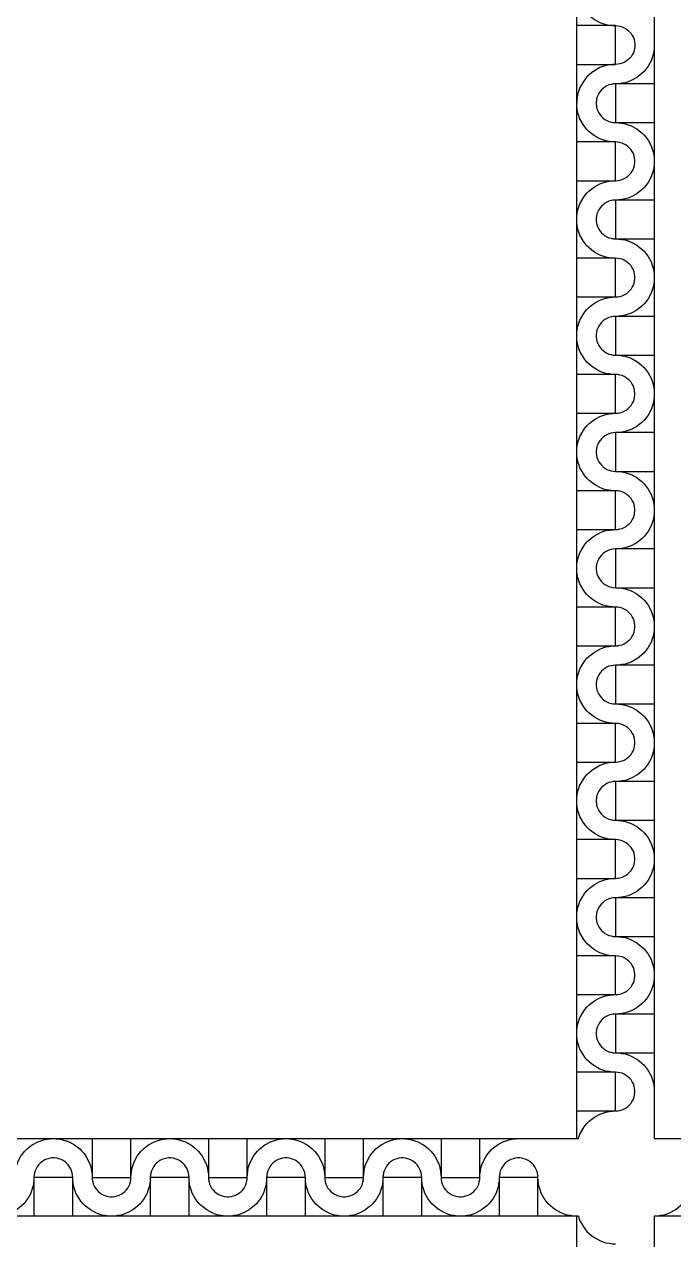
# Model space of a CAD drawing. Extents: x 190.8 to 267.1, y 124 to 174.8.
# Drawn here: x 227.887 to 229.06, y 141.568 to 143.763 of the extents above; entities that cross this region are included whole.
import ezdxf

# ---------------------------------------------------------------- set-up
doc = ezdxf.new("R2010")
doc.units = 0
doc.header["$MEASUREMENT"] = 0

msp = doc.modelspace()

# ---------------------------------------------------------------- linework, layer by layer
for p, q in [((226.7846, 141.7506), (228.8875, 141.7506)), ((229.0246, 141.7506), (231.1275, 141.7506))]:
    msp.add_line(p, q)
for points in [[(228.8846, 141.7506), (228.8846, 143.8106)], [(228.8875, 143.8106), (228.8884, 143.8078), (228.8904, 143.8023), (228.8959, 143.7923), (228.8994, 143.7876), (228.9031, 143.7831), (228.9071, 143.7791), (228.9116, 143.7753), (228.9164, 143.7718), (228.9264, 143.7663), (228.9319, 143.7643), (228.9374, 143.7626), (228.9431, 143.7616), (228.9489, 143.7608), (228.9546, 143.7606)], [(231.1275, 143.8106), (229.0246, 143.8106), (229.0246, 141.7506)], [(228.8846, 143.6906), (228.9546, 143.6906), (228.9546, 143.7606), (228.8846, 143.7606)], [(228.9546, 143.7606), (228.9586, 143.7603), (228.9626, 143.7596), (228.9666, 143.7586), (228.9704, 143.7568), (228.9739, 143.7548), (228.9771, 143.7523), (228.9801, 143.7496), (228.9826, 143.7466), (228.9849, 143.7431), (228.9869, 143.7393), (228.9881, 143.7356), (228.9891, 143.7316), (228.9896, 143.7276), (228.9896, 143.7236), (228.9891, 143.7196), (228.9881, 143.7156), (228.9869, 143.7116), (228.9849, 143.7081), (228.9826, 143.7046), (228.9801, 143.7016), (228.9771, 143.6988), (228.9739, 143.6963), (228.9704, 143.6943), (228.9666, 143.6926), (228.9626, 143.6916), (228.9586, 143.6908), (228.9546, 143.6906)], [(229.0246, 143.7256), (229.0244, 143.7198), (229.0236, 143.7141), (229.0226, 143.7083), (229.0209, 143.7028), (229.0189, 143.6973), (229.0134, 143.6873), (229.0099, 143.6826), (229.0061, 143.6781), (229.0021, 143.6741), (228.9976, 143.6703), (228.9929, 143.6668), (228.9829, 143.6613), (228.9774, 143.6593), (228.9719, 143.6576), (228.9661, 143.6566), (228.9604, 143.6558), (228.9546, 143.6556)], [(228.9546, 143.6906), (228.9489, 143.6903), (228.9431, 143.6896), (228.9374, 143.6886), (228.9319, 143.6868), (228.9264, 143.6848), (228.9164, 143.6793), (228.9116, 143.6758), (228.9071, 143.6721), (228.9031, 143.6681), (228.8994, 143.6636), (228.8959, 143.6588), (228.8904, 143.6488), (228.8884, 143.6433), (228.8866, 143.6378), (228.8856, 143.6321), (228.8849, 143.6263), (228.8846, 143.6206)], [(228.9546, 143.6556), (228.9506, 143.6553), (228.9466, 143.6546), (228.9426, 143.6536), (228.9389, 143.6518), (228.9354, 143.6498), (228.9321, 143.6473), (228.9291, 143.6446), (228.9266, 143.6416), (228.9244, 143.6381), (228.9224, 143.6343), (228.9211, 143.6306), (228.9201, 143.6266), (228.9196, 143.6226), (228.9196, 143.6186), (228.9201, 143.6146), (228.9211, 143.6106), (228.9224, 143.6066), (228.9244, 143.6031), (228.9266, 143.5996), (228.9291, 143.5966), (228.9321, 143.5938), (228.9354, 143.5913), (228.9389, 143.5893), (228.9426, 143.5876), (228.9466, 143.5866), (228.9506, 143.5858), (228.9546, 143.5856)], [(229.0246, 143.6556), (228.9546, 143.6556), (228.9546, 143.5856), (229.0246, 143.5856)], [(228.9546, 143.5506), (228.9489, 143.5508), (228.9431, 143.5516), (228.9374, 143.5526), (228.9319, 143.5543), (228.9264, 143.5563), (228.9164, 143.5618), (228.9116, 143.5653), (228.9071, 143.5691), (228.9031, 143.5731), (228.8994, 143.5776), (228.8959, 143.5823), (228.8904, 143.5923), (228.8884, 143.5978), (228.8866, 143.6033), (228.8856, 143.6091), (228.8849, 143.6148), (228.8846, 143.6206)], [(228.9546, 143.5856), (228.9604, 143.5853), (228.9661, 143.5846), (228.9719, 143.5836), (228.9774, 143.5818), (228.9829, 143.5798), (228.9929, 143.5743), (228.9976, 143.5708), (229.0021, 143.5671), (229.0061, 143.5631), (229.0099, 143.5586), (229.0134, 143.5538), (229.0189, 143.5438), (229.0209, 143.5383), (229.0226, 143.5328), (229.0236, 143.5271), (229.0244, 143.5213), (229.0246, 143.5156)], [(228.8846, 143.4806), (228.9546, 143.4806), (228.9546, 143.5506), (228.8846, 143.5506)], [(228.9546, 143.4806), (228.9586, 143.4808), (228.9626, 143.4816), (228.9666, 143.4826), (228.9704, 143.4843), (228.9739, 143.4863), (228.9771, 143.4888), (228.9801, 143.4916), (228.9826, 143.4946), (228.9849, 143.4981), (228.9869, 143.5018), (228.9881, 143.5056), (228.9891, 143.5096), (228.9896, 143.5136), (228.9896, 143.5176), (228.9891, 143.5216), (228.9881, 143.5256), (228.9869, 143.5296), (228.9849, 143.5331), (228.9826, 143.5366), (228.9801, 143.5396), (228.9771, 143.5423), (228.9739, 143.5448), (228.9704, 143.5468), (228.9666, 143.5486), (228.9626, 143.5496), (228.9586, 143.5503), (228.9546, 143.5506)], [(229.0246, 143.5156), (229.0244, 143.5098), (229.0236, 143.5041), (229.0226, 143.4983), (229.0209, 143.4928), (229.0189, 143.4873), (229.0134, 143.4773), (229.0099, 143.4726), (229.0061, 143.4681), (229.0021, 143.4641), (228.9976, 143.4603), (228.9929, 143.4568), (228.9829, 143.4513), (228.9774, 143.4493), (228.9719, 143.4476), (228.9661, 143.4466), (228.9604, 143.4458), (228.9546, 143.4456)], [(228.8846, 143.4106), (228.8849, 143.4163), (228.8856, 143.4221), (228.8866, 143.4278), (228.8884, 143.4333), (228.8904, 143.4388), (228.8959, 143.4488), (228.8994, 143.4536), (228.9031, 143.4581), (228.9071, 143.4621), (228.9116, 143.4658), (228.9164, 143.4693), (228.9264, 143.4748), (228.9319, 143.4768), (228.9374, 143.4786), (228.9431, 143.4796), (228.9489, 143.4803), (228.9546, 143.4806)], [(228.9546, 143.4456), (228.9506, 143.4453), (228.9466, 143.4446), (228.9426, 143.4436), (228.9389, 143.4418), (228.9354, 143.4398), (228.9321, 143.4373), (228.9291, 143.4346), (228.9266, 143.4316), (228.9244, 143.4281), (228.9224, 143.4243), (228.9211, 143.4206), (228.9201, 143.4166), (228.9196, 143.4126), (228.9196, 143.4086), (228.9201, 143.4046), (228.9211, 143.4006), (228.9224, 143.3966), (228.9244, 143.3931), (228.9266, 143.3896), (228.9291, 143.3866), (228.9321, 143.3838), (228.9354, 143.3813), (228.9389, 143.3793), (228.9426, 143.3776), (228.9466, 143.3766), (228.9506, 143.3758), (228.9546, 143.3756)], [(229.0246, 143.4456), (228.9546, 143.4456), (228.9546, 143.3756), (229.0246, 143.3756)], [(228.9546, 143.3406), (228.9489, 143.3408), (228.9431, 143.3416), (228.9374, 143.3426), (228.9319, 143.3443), (228.9264, 143.3463), (228.9164, 143.3518), (228.9116, 143.3553), (228.9071, 143.3591), (228.9031, 143.3631), (228.8994, 143.3676), (228.8959, 143.3723), (228.8904, 143.3823), (228.8884, 143.3878), (228.8866, 143.3933), (228.8856, 143.3991), (228.8849, 143.4048), (228.8846, 143.4106)], [(228.9546, 143.3756), (228.9604, 143.3753), (228.9661, 143.3746), (228.9719, 143.3736), (228.9774, 143.3718), (228.9829, 143.3698), (228.9929, 143.3643), (228.9976, 143.3608), (229.0021, 143.3571), (229.0061, 143.3531), (229.0099, 143.3486), (229.0134, 143.3438), (229.0189, 143.3338), (229.0209, 143.3283), (229.0226, 143.3228), (229.0236, 143.3171), (229.0244, 143.3113), (229.0246, 143.3056)], [(228.8846, 143.2706), (228.9546, 143.2706), (228.9546, 143.3406), (228.8846, 143.3406)], [(228.9546, 143.2706), (228.9586, 143.2708), (228.9626, 143.2716), (228.9666, 143.2726), (228.9704, 143.2743), (228.9739, 143.2763), (228.9771, 143.2788), (228.9801, 143.2816), (228.9826, 143.2846), (228.9849, 143.2881), (228.9869, 143.2918), (228.9881, 143.2956), (228.9891, 143.2996), (228.9896, 143.3036), (228.9896, 143.3076), (228.9891, 143.3116), (228.9881, 143.3156), (228.9869, 143.3196), (228.9849, 143.3231), (228.9826, 143.3266), (228.9801, 143.3296), (228.9771, 143.3323), (228.9739, 143.3348), (228.9704, 143.3368), (228.9666, 143.3386), (228.9626, 143.3396), (228.9586, 143.3403), (228.9546, 143.3406)], [(229.0246, 143.3056), (229.0244, 143.2998), (229.0236, 143.2941), (229.0226, 143.2883), (229.0209, 143.2828), (229.0189, 143.2773), (229.0134, 143.2673), (229.0099, 143.2626), (229.0061, 143.2581), (229.0021, 143.2541), (228.9976, 143.2503), (228.9929, 143.2468), (228.9829, 143.2413), (228.9774, 143.2393), (228.9719, 143.2376), (228.9661, 143.2366), (228.9604, 143.2358), (228.9546, 143.2356)], [(228.8846, 143.2006), (228.8849, 143.2063), (228.8856, 143.2121), (228.8866, 143.2178), (228.8884, 143.2233), (228.8904, 143.2288), (228.8959, 143.2388), (228.8994, 143.2436), (228.9031, 143.2481), (228.9071, 143.2521), (228.9116, 143.2558), (228.9164, 143.2593), (228.9264, 143.2648), (228.9319, 143.2668), (228.9374, 143.2686), (228.9431, 143.2696), (228.9489, 143.2703), (228.9546, 143.2706)], [(228.9546, 143.2356), (228.9506, 143.2353), (228.9466, 143.2346), (228.9426, 143.2336), (228.9389, 143.2318), (228.9354, 143.2298), (228.9321, 143.2273), (228.9291, 143.2246), (228.9266, 143.2216), (228.9244, 143.2181), (228.9224, 143.2143), (228.9211, 143.2106), (228.9201, 143.2066), (228.9196, 143.2026), (228.9196, 143.1986), (228.9201, 143.1946), (228.9211, 143.1906), (228.9224, 143.1866), (228.9244, 143.1831), (228.9266, 143.1796), (228.9291, 143.1766), (228.9321, 143.1738), (228.9354, 143.1713), (228.9389, 143.1693), (228.9426, 143.1676), (228.9466, 143.1666), (228.9506, 143.1658), (228.9546, 143.1656)], [(229.0246, 143.2356), (228.9546, 143.2356), (228.9546, 143.1656), (229.0246, 143.1656)], [(228.9546, 143.1306), (228.9489, 143.1308), (228.9431, 143.1316), (228.9374, 143.1326), (228.9319, 143.1343), (228.9264, 143.1363), (228.9164, 143.1418), (228.9116, 143.1453), (228.9071, 143.1491), (228.9031, 143.1531), (228.8994, 143.1576), (228.8959, 143.1623), (228.8904, 143.1723), (228.8884, 143.1778), (228.8866, 143.1833), (228.8856, 143.1891), (228.8849, 143.1948), (228.8846, 143.2006)], [(228.9546, 143.1656), (228.9604, 143.1653), (228.9661, 143.1646), (228.9719, 143.1636), (228.9774, 143.1618), (228.9829, 143.1598), (228.9929, 143.1543), (228.9976, 143.1508), (229.0021, 143.1471), (229.0061, 143.1431), (229.0099, 143.1386), (229.0134, 143.1338), (229.0189, 143.1238), (229.0209, 143.1183), (229.0226, 143.1128), (229.0236, 143.1071), (229.0244, 143.1013), (229.0246, 143.0956)], [(228.8846, 143.0606), (228.9546, 143.0606), (228.9546, 143.1306), (228.8846, 143.1306)], [(228.9546, 143.0606), (228.9586, 143.0608), (228.9626, 143.0616), (228.9666, 143.0626), (228.9704, 143.0643), (228.9739, 143.0663), (228.9771, 143.0688), (228.9801, 143.0716), (228.9826, 143.0746), (228.9849, 143.0781), (228.9869, 143.0818), (228.9881, 143.0856), (228.9891, 143.0896), (228.9896, 143.0936), (228.9896, 143.0976), (228.9891, 143.1016), (228.9881, 143.1056), (228.9869, 143.1096), (228.9849, 143.1131), (228.9826, 143.1166), (228.9801, 143.1196), (228.9771, 143.1223), (228.9739, 143.1248), (228.9704, 143.1268), (228.9666, 143.1286), (228.9626, 143.1296), (228.9586, 143.1303), (228.9546, 143.1306)], [(229.0246, 143.0956), (229.0244, 143.0898), (229.0236, 143.0841), (229.0226, 143.0783), (229.0209, 143.0728), (229.0189, 143.0673), (229.0134, 143.0573), (229.0099, 143.0526), (229.0061, 143.0481), (229.0021, 143.0441), (228.9976, 143.0403), (228.9929, 143.0368), (228.9829, 143.0313), (228.9774, 143.0293), (228.9719, 143.0276), (228.9661, 143.0266), (228.9604, 143.0258), (228.9546, 143.0256)], [(228.8846, 142.9906), (228.8849, 142.9963), (228.8856, 143.0021), (228.8866, 143.0078), (228.8884, 143.0133), (228.8904, 143.0188), (228.8959, 143.0288), (228.8994, 143.0336), (228.9031, 143.0381), (228.9071, 143.0421), (228.9116, 143.0458), (228.9164, 143.0493), (228.9264, 143.0548), (228.9319, 143.0568), (228.9374, 143.0586), (228.9431, 143.0596), (228.9489, 143.0603), (228.9546, 143.0606)], [(228.9546, 143.0256), (228.9506, 143.0253), (228.9466, 143.0246), (228.9426, 143.0236), (228.9389, 143.0218), (228.9354, 143.0198), (228.9321, 143.0173), (228.9291, 143.0146), (228.9266, 143.0116), (228.9244, 143.0081), (228.9224, 143.0043), (228.9211, 143.0006), (228.9201, 142.9966), (228.9196, 142.9926), (228.9196, 142.9886), (228.9201, 142.9846), (228.9211, 142.9806), (228.9224, 142.9766), (228.9244, 142.9731), (228.9266, 142.9696), (228.9291, 142.9666), (228.9321, 142.9638), (228.9354, 142.9613), (228.9389, 142.9593), (228.9426, 142.9576), (228.9466, 142.9566), (228.9506, 142.9558), (228.9546, 142.9556)], [(229.0246, 143.0256), (228.9546, 143.0256), (228.9546, 142.9556), (229.0246, 142.9556)], [(228.9546, 142.9206), (228.9489, 142.9208), (228.9431, 142.9216), (228.9374, 142.9226), (228.9319, 142.9243), (228.9264, 142.9263), (228.9164, 142.9318), (228.9116, 142.9353), (228.9071, 142.9391), (228.9031, 142.9431), (228.8994, 142.9476), (228.8959, 142.9523), (228.8904, 142.9623), (228.8884, 142.9678), (228.8866, 142.9733), (228.8856, 142.9791), (228.8849, 142.9848), (228.8846, 142.9906)], [(228.9546, 142.9556), (228.9604, 142.9553), (228.9661, 142.9546), (228.9719, 142.9536), (228.9774, 142.9518), (228.9829, 142.9498), (228.9929, 142.9443), (228.9976, 142.9408), (229.0021, 142.9371), (229.0061, 142.9331), (229.0099, 142.9286), (229.0134, 142.9238), (229.0189, 142.9138), (229.0209, 142.9083), (229.0226, 142.9028), (229.0236, 142.8971), (229.0244, 142.8913), (229.0246, 142.8856)], [(228.8846, 142.8506), (228.9546, 142.8506), (228.9546, 142.9206), (228.8846, 142.9206)], [(228.9546, 142.8506), (228.9586, 142.8508), (228.9626, 142.8516), (228.9666, 142.8526), (228.9704, 142.8543), (228.9739, 142.8563), (228.9771, 142.8588), (228.9801, 142.8616), (228.9826, 142.8646), (228.9849, 142.8681), (228.9869, 142.8718), (228.9881, 142.8756), (228.9891, 142.8796), (228.9896, 142.8836), (228.9896, 142.8876), (228.9891, 142.8916), (228.9881, 142.8956), (228.9869, 142.8996), (228.9849, 142.9031), (228.9826, 142.9066), (228.9801, 142.9096), (228.9771, 142.9123), (228.9739, 142.9148), (228.9704, 142.9168), (228.9666, 142.9186), (228.9626, 142.9196), (228.9586, 142.9203), (228.9546, 142.9206)], [(229.0246, 142.8856), (229.0244, 142.8798), (229.0236, 142.8741), (229.0226, 142.8683), (229.0209, 142.8628), (229.0189, 142.8573), (229.0134, 142.8473), (229.0099, 142.8426), (229.0061, 142.8381), (229.0021, 142.8341), (228.9976, 142.8303), (228.9929, 142.8268), (228.9829, 142.8213), (228.9774, 142.8193), (228.9719, 142.8176), (228.9661, 142.8166), (228.9604, 142.8158), (228.9546, 142.8156)], [(228.8846, 142.7806), (228.8849, 142.7863), (228.8856, 142.7921), (228.8866, 142.7978), (228.8884, 142.8033), (228.8904, 142.8088), (228.8959, 142.8188), (228.8994, 142.8236), (228.9031, 142.8281), (228.9071, 142.8321), (228.9116, 142.8358), (228.9164, 142.8393), (228.9264, 142.8448), (228.9319, 142.8468), (228.9374, 142.8486), (228.9431, 142.8496), (228.9489, 142.8503), (228.9546, 142.8506)], [(228.9546, 142.8156), (228.9506, 142.8153), (228.9466, 142.8146), (228.9426, 142.8136), (228.9389, 142.8118), (228.9354, 142.8098), (228.9321, 142.8073), (228.9291, 142.8046), (228.9266, 142.8016), (228.9244, 142.7981), (228.9224, 142.7943), (228.9211, 142.7906), (228.9201, 142.7866), (228.9196, 142.7826), (228.9196, 142.7786), (228.9201, 142.7746), (228.9211, 142.7706), (228.9224, 142.7666), (228.9244, 142.7631), (228.9266, 142.7596), (228.9291, 142.7566), (228.9321, 142.7538), (228.9354, 142.7513), (228.9389, 142.7493), (228.9426, 142.7476), (228.9466, 142.7466), (228.9506, 142.7458), (228.9546, 142.7456)], [(229.0246, 142.8156), (228.9546, 142.8156), (228.9546, 142.7456), (229.0246, 142.7456)], [(228.9546, 142.7106), (228.9489, 142.7108), (228.9431, 142.7116), (228.9374, 142.7126), (228.9319, 142.7143), (228.9264, 142.7163), (228.9164, 142.7218), (228.9116, 142.7253), (228.9071, 142.7291), (228.9031, 142.7331), (228.8994, 142.7376), (228.8959, 142.7423), (228.8904, 142.7523), (228.8884, 142.7578), (228.8866, 142.7633), (228.8856, 142.7691), (228.8849, 142.7748), (228.8846, 142.7806)], [(228.9546, 142.7456), (228.9604, 142.7453), (228.9661, 142.7446), (228.9719, 142.7436), (228.9774, 142.7418), (228.9829, 142.7398), (228.9929, 142.7343), (228.9976, 142.7308), (229.0021, 142.7271), (229.0061, 142.7231), (229.0099, 142.7186), (229.0134, 142.7138), (229.0189, 142.7038), (229.0209, 142.6983), (229.0226, 142.6928), (229.0236, 142.6871), (229.0244, 142.6813), (229.0246, 142.6756)], [(228.8846, 142.6406), (228.9546, 142.6406), (228.9546, 142.7106), (228.8846, 142.7106)], [(228.9546, 142.6406), (228.9586, 142.6408), (228.9626, 142.6416), (228.9666, 142.6426), (228.9704, 142.6443), (228.9739, 142.6463), (228.9771, 142.6488), (228.9801, 142.6516), (228.9826, 142.6546), (228.9849, 142.6581), (228.9869, 142.6618), (228.9881, 142.6656), (228.9891, 142.6696), (228.9896, 142.6736), (228.9896, 142.6776), (228.9891, 142.6816), (228.9881, 142.6856), (228.9869, 142.6896), (228.9849, 142.6931), (228.9826, 142.6966), (228.9801, 142.6996), (228.9771, 142.7023), (228.9739, 142.7048), (228.9704, 142.7068), (228.9666, 142.7086), (228.9626, 142.7096), (228.9586, 142.7103), (228.9546, 142.7106)], [(229.0246, 142.6756), (229.0244, 142.6698), (229.0236, 142.6641), (229.0226, 142.6583), (229.0209, 142.6528), (229.0189, 142.6473), (229.0134, 142.6373), (229.0099, 142.6326), (229.0061, 142.6281), (229.0021, 142.6241), (228.9976, 142.6203), (228.9929, 142.6168), (228.9829, 142.6113), (228.9774, 142.6093), (228.9719, 142.6076), (228.9661, 142.6066), (228.9604, 142.6058), (228.9546, 142.6056)], [(228.8846, 142.5706), (228.8849, 142.5763), (228.8856, 142.5821), (228.8866, 142.5878), (228.8884, 142.5933), (228.8904, 142.5988), (228.8959, 142.6088), (228.8994, 142.6136), (228.9031, 142.6181), (228.9071, 142.6221), (228.9116, 142.6258), (228.9164, 142.6293), (228.9264, 142.6348), (228.9319, 142.6368), (228.9374, 142.6386), (228.9431, 142.6396), (228.9489, 142.6403), (228.9546, 142.6406)], [(228.9546, 142.6056), (228.9506, 142.6053), (228.9466, 142.6046), (228.9426, 142.6036), (228.9389, 142.6018), (228.9354, 142.5998), (228.9321, 142.5973), (228.9291, 142.5946), (228.9266, 142.5916), (228.9244, 142.5881), (228.9224, 142.5843), (228.9211, 142.5806), (228.9201, 142.5766), (228.9196, 142.5726), (228.9196, 142.5686), (228.9201, 142.5646), (228.9211, 142.5606), (228.9224, 142.5566), (228.9244, 142.5531), (228.9266, 142.5496), (228.9291, 142.5466), (228.9321, 142.5438), (228.9354, 142.5413), (228.9389, 142.5393), (228.9426, 142.5376), (228.9466, 142.5366), (228.9506, 142.5358), (228.9546, 142.5356)], [(229.0246, 142.6056), (228.9546, 142.6056), (228.9546, 142.5356), (229.0246, 142.5356)], [(228.9546, 142.5006), (228.9489, 142.5008), (228.9431, 142.5016), (228.9374, 142.5026), (228.9319, 142.5043), (228.9264, 142.5063), (228.9164, 142.5118), (228.9116, 142.5153), (228.9071, 142.5191), (228.9031, 142.5231), (228.8994, 142.5276), (228.8959, 142.5323), (228.8904, 142.5423), (228.8884, 142.5478), (228.8866, 142.5533), (228.8856, 142.5591), (228.8849, 142.5648), (228.8846, 142.5706)], [(228.9546, 142.5356), (228.9604, 142.5353), (228.9661, 142.5346), (228.9719, 142.5336), (228.9774, 142.5318), (228.9829, 142.5298), (228.9929, 142.5243), (228.9976, 142.5208), (229.0021, 142.5171), (229.0061, 142.5131), (229.0099, 142.5086), (229.0134, 142.5038), (229.0189, 142.4938), (229.0209, 142.4883), (229.0226, 142.4828), (229.0236, 142.4771), (229.0244, 142.4713), (229.0246, 142.4656)], [(228.8846, 142.4306), (228.9546, 142.4306), (228.9546, 142.5006), (228.8846, 142.5006)], [(228.9546, 142.4306), (228.9586, 142.4308), (228.9626, 142.4316), (228.9666, 142.4326), (228.9704, 142.4343), (228.9739, 142.4363), (228.9771, 142.4388), (228.9801, 142.4416), (228.9826, 142.4446), (228.9849, 142.4481), (228.9869, 142.4518), (228.9881, 142.4556), (228.9891, 142.4596), (228.9896, 142.4636), (228.9896, 142.4676), (228.9891, 142.4716), (228.9881, 142.4756), (228.9869, 142.4796), (228.9849, 142.4831), (228.9826, 142.4866), (228.9801, 142.4896), (228.9771, 142.4923), (228.9739, 142.4948), (228.9704, 142.4968), (228.9666, 142.4986), (228.9626, 142.4996), (228.9586, 142.5003), (228.9546, 142.5006)], [(229.0246, 142.4656), (229.0244, 142.4598), (229.0236, 142.4541), (229.0226, 142.4483), (229.0209, 142.4428), (229.0189, 142.4373), (229.0134, 142.4273), (229.0099, 142.4226), (229.0061, 142.4181), (229.0021, 142.4141), (228.9976, 142.4103), (228.9929, 142.4068), (228.9829, 142.4013), (228.9774, 142.3993), (228.9719, 142.3976), (228.9661, 142.3966), (228.9604, 142.3958), (228.9546, 142.3956)], [(228.8846, 142.3606), (228.8849, 142.3663), (228.8856, 142.3721), (228.8866, 142.3778), (228.8884, 142.3833), (228.8904, 142.3888), (228.8959, 142.3988), (228.8994, 142.4036), (228.9031, 142.4081), (228.9071, 142.4121), (228.9116, 142.4158), (228.9164, 142.4193), (228.9264, 142.4248), (228.9319, 142.4268), (228.9374, 142.4286), (228.9431, 142.4296), (228.9489, 142.4303), (228.9546, 142.4306)], [(228.9546, 142.3956), (228.9506, 142.3953), (228.9466, 142.3946), (228.9426, 142.3936), (228.9389, 142.3918), (228.9354, 142.3898), (228.9321, 142.3873), (228.9291, 142.3846), (228.9266, 142.3816), (228.9244, 142.3781), (228.9224, 142.3743), (228.9211, 142.3706), (228.9201, 142.3666), (228.9196, 142.3626), (228.9196, 142.3586), (228.9201, 142.3546), (228.9211, 142.3506), (228.9224, 142.3466), (228.9244, 142.3431), (228.9266, 142.3396), (228.9291, 142.3366), (228.9321, 142.3338), (228.9354, 142.3313), (228.9389, 142.3293), (228.9426, 142.3276), (228.9466, 142.3266), (228.9506, 142.3258), (228.9546, 142.3256)], [(229.0246, 142.3956), (228.9546, 142.3956), (228.9546, 142.3256), (229.0246, 142.3256)], [(228.9546, 142.2906), (228.9489, 142.2908), (228.9431, 142.2916), (228.9374, 142.2926), (228.9319, 142.2943), (228.9264, 142.2963), (228.9164, 142.3018), (228.9116, 142.3053), (228.9071, 142.3091), (228.9031, 142.3131), (228.8994, 142.3176), (228.8959, 142.3223), (228.8904, 142.3323), (228.8884, 142.3378), (228.8866, 142.3433), (228.8856, 142.3491), (228.8849, 142.3548), (228.8846, 142.3606)], [(228.9546, 142.3256), (228.9604, 142.3253), (228.9661, 142.3246), (228.9719, 142.3236), (228.9774, 142.3218), (228.9829, 142.3198), (228.9929, 142.3143), (228.9976, 142.3108), (229.0021, 142.3071), (229.0061, 142.3031), (229.0099, 142.2986), (229.0134, 142.2938), (229.0189, 142.2838), (229.0209, 142.2783), (229.0226, 142.2728), (229.0236, 142.2671), (229.0244, 142.2613), (229.0246, 142.2556)], [(228.8846, 142.2206), (228.9546, 142.2206), (228.9546, 142.2906), (228.8846, 142.2906)], [(228.9546, 142.2206), (228.9586, 142.2208), (228.9626, 142.2216), (228.9666, 142.2226), (228.9704, 142.2243), (228.9739, 142.2263), (228.9771, 142.2288), (228.9801, 142.2316), (228.9826, 142.2346), (228.9849, 142.2381), (228.9869, 142.2418), (228.9881, 142.2456), (228.9891, 142.2496), (228.9896, 142.2536), (228.9896, 142.2576), (228.9891, 142.2616), (228.9881, 142.2656), (228.9869, 142.2696), (228.9849, 142.2731), (228.9826, 142.2766), (228.9801, 142.2796), (228.9771, 142.2823), (228.9739, 142.2848), (228.9704, 142.2868), (228.9666, 142.2886), (228.9626, 142.2896), (228.9586, 142.2903), (228.9546, 142.2906)], [(229.0246, 142.2556), (229.0244, 142.2498), (229.0236, 142.2441), (229.0226, 142.2383), (229.0209, 142.2328), (229.0189, 142.2273), (229.0134, 142.2173), (229.0099, 142.2126), (229.0061, 142.2081), (229.0021, 142.2041), (228.9976, 142.2003), (228.9929, 142.1968), (228.9829, 142.1913), (228.9774, 142.1893), (228.9719, 142.1876), (228.9661, 142.1866), (228.9604, 142.1858), (228.9546, 142.1856)], [(228.8846, 142.1506), (228.8849, 142.1563), (228.8856, 142.1621), (228.8866, 142.1678), (228.8884, 142.1733), (228.8904, 142.1788), (228.8959, 142.1888), (228.8994, 142.1936), (228.9031, 142.1981), (228.9071, 142.2021), (228.9116, 142.2058), (228.9164, 142.2093), (228.9264, 142.2148), (228.9319, 142.2168), (228.9374, 142.2186), (228.9431, 142.2196), (228.9489, 142.2203), (228.9546, 142.2206)], [(228.9546, 142.1856), (228.9506, 142.1853), (228.9466, 142.1846), (228.9426, 142.1836), (228.9389, 142.1818), (228.9354, 142.1798), (228.9321, 142.1773), (228.9291, 142.1746), (228.9266, 142.1716), (228.9244, 142.1681), (228.9224, 142.1643), (228.9211, 142.1606), (228.9201, 142.1566), (228.9196, 142.1526), (228.9196, 142.1486), (228.9201, 142.1446), (228.9211, 142.1406), (228.9224, 142.1366), (228.9244, 142.1331), (228.9266, 142.1296), (228.9291, 142.1266), (228.9321, 142.1238), (228.9354, 142.1213), (228.9389, 142.1193), (228.9426, 142.1176), (228.9466, 142.1166), (228.9506, 142.1158), (228.9546, 142.1156)], [(229.0246, 142.1856), (228.9546, 142.1856), (228.9546, 142.1156), (229.0246, 142.1156)], [(228.9546, 142.0806), (228.9489, 142.0808), (228.9431, 142.0816), (228.9374, 142.0826), (228.9319, 142.0843), (228.9264, 142.0863), (228.9164, 142.0918), (228.9116, 142.0953), (228.9071, 142.0991), (228.9031, 142.1031), (228.8994, 142.1076), (228.8959, 142.1123), (228.8904, 142.1223), (228.8884, 142.1278), (228.8866, 142.1333), (228.8856, 142.1391), (228.8849, 142.1448), (228.8846, 142.1506)], [(228.9546, 142.1156), (228.9604, 142.1153), (228.9661, 142.1146), (228.9719, 142.1136), (228.9774, 142.1118), (228.9829, 142.1098), (228.9929, 142.1043), (228.9976, 142.1008), (229.0021, 142.0971), (229.0061, 142.0931), (229.0099, 142.0886), (229.0134, 142.0838), (229.0189, 142.0738), (229.0209, 142.0683), (229.0226, 142.0628), (229.0236, 142.0571), (229.0244, 142.0513), (229.0246, 142.0456)], [(228.8846, 142.0106), (228.9546, 142.0106), (228.9546, 142.0806), (228.8846, 142.0806)], [(228.9546, 142.0106), (228.9586, 142.0108), (228.9626, 142.0116), (228.9666, 142.0126), (228.9704, 142.0143), (228.9739, 142.0163), (228.9771, 142.0188), (228.9801, 142.0216), (228.9826, 142.0246), (228.9849, 142.0281), (228.9869, 142.0318), (228.9881, 142.0356), (228.9891, 142.0396), (228.9896, 142.0436), (228.9896, 142.0476), (228.9891, 142.0516), (228.9881, 142.0556), (228.9869, 142.0596), (228.9849, 142.0631), (228.9826, 142.0666), (228.9801, 142.0696), (228.9771, 142.0723), (228.9739, 142.0748), (228.9704, 142.0768), (228.9666, 142.0786), (228.9626, 142.0796), (228.9586, 142.0803), (228.9546, 142.0806)], [(229.0246, 142.0456), (229.0244, 142.0398), (229.0236, 142.0341), (229.0226, 142.0283), (229.0209, 142.0228), (229.0189, 142.0173), (229.0134, 142.0073), (229.0099, 142.0026), (229.0061, 141.9981), (229.0021, 141.9941), (228.9976, 141.9903), (228.9929, 141.9868), (228.9829, 141.9813), (228.9774, 141.9793), (228.9719, 141.9776), (228.9661, 141.9766), (228.9604, 141.9758), (228.9546, 141.9756)], [(228.8846, 141.9406), (228.8849, 141.9463), (228.8856, 141.9521), (228.8866, 141.9578), (228.8884, 141.9633), (228.8904, 141.9688), (228.8959, 141.9788), (228.8994, 141.9836), (228.9031, 141.9881), (228.9071, 141.9921), (228.9116, 141.9958), (228.9164, 141.9993), (228.9264, 142.0048), (228.9319, 142.0068), (228.9374, 142.0086), (228.9431, 142.0096), (228.9489, 142.0103), (228.9546, 142.0106)], [(228.9546, 141.9756), (228.9506, 141.9753), (228.9466, 141.9746), (228.9426, 141.9736), (228.9389, 141.9718), (228.9354, 141.9698), (228.9321, 141.9673), (228.9291, 141.9646), (228.9266, 141.9616), (228.9244, 141.9581), (228.9224, 141.9543), (228.9211, 141.9506), (228.9201, 141.9466), (228.9196, 141.9426), (228.9196, 141.9386), (228.9201, 141.9346), (228.9211, 141.9306), (228.9224, 141.9266), (228.9244, 141.9231), (228.9266, 141.9196), (228.9291, 141.9166), (228.9321, 141.9138), (228.9354, 141.9113), (228.9389, 141.9093), (228.9426, 141.9076), (228.9466, 141.9066), (228.9506, 141.9058), (228.9546, 141.9056)], [(229.0246, 141.9756), (228.9546, 141.9756), (228.9546, 141.9056), (229.0246, 141.9056)], [(228.9546, 141.8706), (228.9489, 141.8708), (228.9431, 141.8716), (228.9374, 141.8726), (228.9319, 141.8743), (228.9264, 141.8763), (228.9164, 141.8818), (228.9116, 141.8853), (228.9071, 141.8891), (228.9031, 141.8931), (228.8994, 141.8976), (228.8959, 141.9023), (228.8904, 141.9123), (228.8884, 141.9178), (228.8866, 141.9233), (228.8856, 141.9291), (228.8849, 141.9348), (228.8846, 141.9406)], [(228.9546, 141.9056), (228.9604, 141.9053), (228.9661, 141.9046), (228.9719, 141.9036), (228.9774, 141.9018), (228.9829, 141.8998), (228.9929, 141.8943), (228.9976, 141.8908), (229.0021, 141.8871), (229.0061, 141.8831), (229.0099, 141.8786), (229.0134, 141.8738), (229.0189, 141.8638), (229.0209, 141.8583), (229.0226, 141.8528), (229.0236, 141.8471), (229.0244, 141.8413), (229.0246, 141.8356)], [(228.8846, 141.8006), (228.9546, 141.8006), (228.9546, 141.8706), (228.8846, 141.8706)], [(228.9546, 141.8006), (228.9586, 141.8008), (228.9626, 141.8016), (228.9666, 141.8026), (228.9704, 141.8043), (228.9739, 141.8063), (228.9771, 141.8088), (228.9801, 141.8116), (228.9826, 141.8146), (228.9849, 141.8181), (228.9869, 141.8218), (228.9881, 141.8256), (228.9891, 141.8296), (228.9896, 141.8336), (228.9896, 141.8376), (228.9891, 141.8416), (228.9881, 141.8456), (228.9869, 141.8496), (228.9849, 141.8531), (228.9826, 141.8566), (228.9801, 141.8596), (228.9771, 141.8623), (228.9739, 141.8648), (228.9704, 141.8668), (228.9666, 141.8686), (228.9626, 141.8696), (228.9586, 141.8703), (228.9546, 141.8706)], [(228.8875, 141.7506), (228.8884, 141.7533), (228.8904, 141.7588), (228.8959, 141.7688), (228.8994, 141.7736), (228.9031, 141.7781), (228.9071, 141.7821), (228.9116, 141.7858), (228.9164, 141.7893), (228.9264, 141.7948), (228.9319, 141.7968), (228.9374, 141.7986), (228.9431, 141.7996), (228.9489, 141.8003), (228.9546, 141.8006)], [(227.8696, 141.6806), (227.8699, 141.6863), (227.8706, 141.6921), (227.8716, 141.6978), (227.8734, 141.7033), (227.8754, 141.7088), (227.8809, 141.7188), (227.8844, 141.7236), (227.8881, 141.7281), (227.8921, 141.7321), (227.8966, 141.7358), (227.9014, 141.7393), (227.9114, 141.7448), (227.9169, 141.7468), (227.9224, 141.7486), (227.9281, 141.7496), (227.9339, 141.7503), (227.9396, 141.7506)], [(227.9396, 141.7506), (227.9454, 141.7503), (227.9511, 141.7496), (227.9569, 141.7486), (227.9624, 141.7468), (227.9679, 141.7448), (227.9779, 141.7393), (227.9826, 141.7358), (227.9871, 141.7321), (227.9911, 141.7281), (227.9949, 141.7236), (227.9984, 141.7188), (228.0039, 141.7088), (228.0059, 141.7033), (228.0076, 141.6978), (228.0086, 141.6921), (228.0094, 141.6863), (228.0096, 141.6806)], [(228.0096, 141.7506), (228.0096, 141.6806), (228.0796, 141.6806), (228.0796, 141.7506)], [(228.0796, 141.6806), (228.0799, 141.6863), (228.0806, 141.6921), (228.0816, 141.6978), (228.0834, 141.7033), (228.0854, 141.7088), (228.0909, 141.7188), (228.0944, 141.7236), (228.0981, 141.7281), (228.1021, 141.7321), (228.1066, 141.7358), (228.1114, 141.7393), (228.1214, 141.7448), (228.1269, 141.7468), (228.1324, 141.7486), (228.1381, 141.7496), (228.1439, 141.7503), (228.1496, 141.7506)], [(228.1496, 141.7506), (228.1554, 141.7503), (228.1611, 141.7496), (228.1669, 141.7486), (228.1724, 141.7468), (228.1779, 141.7448), (228.1879, 141.7393), (228.1926, 141.7358), (228.1971, 141.7321), (228.2011, 141.7281), (228.2049, 141.7236), (228.2084, 141.7188), (228.2139, 141.7088), (228.2159, 141.7033), (228.2176, 141.6978), (228.2186, 141.6921), (228.2194, 141.6863), (228.2196, 141.6806)], [(228.2196, 141.7506), (228.2196, 141.6806), (228.2896, 141.6806), (228.2896, 141.7506)], [(228.2896, 141.6806), (228.2899, 141.6863), (228.2906, 141.6921), (228.2916, 141.6978), (228.2934, 141.7033), (228.2954, 141.7088), (228.3009, 141.7188), (228.3044, 141.7236), (228.3081, 141.7281), (228.3121, 141.7321), (228.3166, 141.7358), (228.3214, 141.7393), (228.3314, 141.7448), (228.3369, 141.7468), (228.3424, 141.7486), (228.3481, 141.7496), (228.3539, 141.7503), (228.3596, 141.7506)], [(228.3596, 141.7506), (228.3654, 141.7503), (228.3711, 141.7496), (228.3769, 141.7486), (228.3824, 141.7468), (228.3879, 141.7448), (228.3979, 141.7393), (228.4026, 141.7358), (228.4071, 141.7321), (228.4111, 141.7281), (228.4149, 141.7236), (228.4184, 141.7188), (228.4239, 141.7088), (228.4259, 141.7033), (228.4276, 141.6978), (228.4286, 141.6921), (228.4294, 141.6863), (228.4296, 141.6806)], [(228.4296, 141.7506), (228.4296, 141.6806), (228.4996, 141.6806), (228.4996, 141.7506)], [(228.4996, 141.6806), (228.4999, 141.6863), (228.5006, 141.6921), (228.5016, 141.6978), (228.5034, 141.7033), (228.5054, 141.7088), (228.5109, 141.7188), (228.5144, 141.7236), (228.5181, 141.7281), (228.5221, 141.7321), (228.5266, 141.7358), (228.5314, 141.7393), (228.5414, 141.7448), (228.5469, 141.7468), (228.5524, 141.7486), (228.5581, 141.7496), (228.5639, 141.7503), (228.5696, 141.7506)], [(228.5696, 141.7506), (228.5754, 141.7503), (228.5811, 141.7496), (228.5869, 141.7486), (228.5924, 141.7468), (228.5979, 141.7448), (228.6079, 141.7393), (228.6126, 141.7358), (228.6171, 141.7321), (228.6211, 141.7281), (228.6249, 141.7236), (228.6284, 141.7188), (228.6339, 141.7088), (228.6359, 141.7033), (228.6376, 141.6978), (228.6386, 141.6921), (228.6394, 141.6863), (228.6396, 141.6806)], [(228.6396, 141.7506), (228.6396, 141.6806), (228.7096, 141.6806), (228.7096, 141.7506)], [(228.7096, 141.6806), (228.7099, 141.6863), (228.7106, 141.6921), (228.7116, 141.6978), (228.7134, 141.7033), (228.7154, 141.7088), (228.7209, 141.7188), (228.7244, 141.7236), (228.7281, 141.7281), (228.7321, 141.7321), (228.7366, 141.7358), (228.7414, 141.7393), (228.7514, 141.7448), (228.7569, 141.7468), (228.7624, 141.7486), (228.7681, 141.7496), (228.7739, 141.7503), (228.7796, 141.7506)], [(227.9746, 141.6806), (227.9744, 141.6846), (227.9736, 141.6886), (227.9726, 141.6926), (227.9709, 141.6963), (227.9689, 141.6998), (227.9664, 141.7031), (227.9636, 141.7061), (227.9606, 141.7086), (227.9571, 141.7108), (227.9534, 141.7128), (227.9496, 141.7141), (227.9456, 141.7151), (227.9416, 141.7156), (227.9376, 141.7156), (227.9336, 141.7151), (227.9296, 141.7141), (227.9256, 141.7128), (227.9221, 141.7108), (227.9186, 141.7086), (227.9156, 141.7061), (227.9129, 141.7031), (227.9104, 141.6998), (227.9084, 141.6963), (227.9066, 141.6926), (227.9056, 141.6886), (227.9049, 141.6846), (227.9046, 141.6806)], [(228.1846, 141.6806), (228.1844, 141.6846), (228.1836, 141.6886), (228.1826, 141.6926), (228.1809, 141.6963), (228.1789, 141.6998), (228.1764, 141.7031), (228.1736, 141.7061), (228.1706, 141.7086), (228.1671, 141.7108), (228.1634, 141.7128), (228.1596, 141.7141), (228.1556, 141.7151), (228.1516, 141.7156), (228.1476, 141.7156), (228.1436, 141.7151), (228.1396, 141.7141), (228.1356, 141.7128), (228.1321, 141.7108), (228.1286, 141.7086), (228.1256, 141.7061), (228.1229, 141.7031), (228.1204, 141.6998), (228.1184, 141.6963), (228.1166, 141.6926), (228.1156, 141.6886), (228.1149, 141.6846), (228.1146, 141.6806)], [(228.3946, 141.6806), (228.3944, 141.6846), (228.3936, 141.6886), (228.3926, 141.6926), (228.3909, 141.6963), (228.3889, 141.6998), (228.3864, 141.7031), (228.3836, 141.7061), (228.3806, 141.7086), (228.3771, 141.7108), (228.3734, 141.7128), (228.3696, 141.7141), (228.3656, 141.7151), (228.3616, 141.7156), (228.3576, 141.7156), (228.3536, 141.7151), (228.3496, 141.7141), (228.3456, 141.7128), (228.3421, 141.7108), (228.3386, 141.7086), (228.3356, 141.7061), (228.3329, 141.7031), (228.3304, 141.6998), (228.3284, 141.6963), (228.3266, 141.6926), (228.3256, 141.6886), (228.3249, 141.6846), (228.3246, 141.6806)], [(228.6046, 141.6806), (228.6044, 141.6846), (228.6036, 141.6886), (228.6026, 141.6926), (228.6009, 141.6963), (228.5989, 141.6998), (228.5964, 141.7031), (228.5936, 141.7061), (228.5906, 141.7086), (228.5871, 141.7108), (228.5834, 141.7128), (228.5796, 141.7141), (228.5756, 141.7151), (228.5716, 141.7156), (228.5676, 141.7156), (228.5636, 141.7151), (228.5596, 141.7141), (228.5556, 141.7128), (228.5521, 141.7108), (228.5486, 141.7086), (228.5456, 141.7061), (228.5429, 141.7031), (228.5404, 141.6998), (228.5384, 141.6963), (228.5366, 141.6926), (228.5356, 141.6886), (228.5349, 141.6846), (228.5346, 141.6806)], [(228.8146, 141.6806), (228.8144, 141.6846), (228.8136, 141.6886), (228.8126, 141.6926), (228.8109, 141.6963), (228.8089, 141.6998), (228.8064, 141.7031), (228.8036, 141.7061), (228.8006, 141.7086), (228.7971, 141.7108), (228.7934, 141.7128), (228.7896, 141.7141), (228.7856, 141.7151), (228.7816, 141.7156), (228.7776, 141.7156), (228.7736, 141.7151), (228.7696, 141.7141), (228.7656, 141.7128), (228.7621, 141.7108), (228.7586, 141.7086), (228.7556, 141.7061), (228.7529, 141.7031), (228.7504, 141.6998), (228.7484, 141.6963), (228.7466, 141.6926), (228.7456, 141.6886), (228.7449, 141.6846), (228.7446, 141.6806)], [(227.9046, 141.6806), (227.9044, 141.6748), (227.9036, 141.6691), (227.9026, 141.6633), (227.9009, 141.6578), (227.8989, 141.6523), (227.8934, 141.6423), (227.8899, 141.6376), (227.8861, 141.6331), (227.8821, 141.6291), (227.8776, 141.6253), (227.8729, 141.6218), (227.8629, 141.6163), (227.8574, 141.6143), (227.8519, 141.6126), (227.8461, 141.6116), (227.8404, 141.6108), (227.8346, 141.6106)], [(227.9746, 141.6106), (227.9746, 141.6806), (227.9046, 141.6806), (227.9046, 141.6106)], [(228.0446, 141.6106), (228.0389, 141.6108), (228.0331, 141.6116), (228.0274, 141.6126), (228.0219, 141.6143), (228.0164, 141.6163), (228.0064, 141.6218), (228.0016, 141.6253), (227.9971, 141.6291), (227.9931, 141.6331), (227.9894, 141.6376), (227.9859, 141.6423), (227.9804, 141.6523), (227.9784, 141.6578), (227.9766, 141.6633), (227.9756, 141.6691), (227.9749, 141.6748), (227.9746, 141.6806)], [(228.0096, 141.6806), (228.0099, 141.6766), (228.0106, 141.6726), (228.0116, 141.6686), (228.0134, 141.6648), (228.0154, 141.6613), (228.0179, 141.6581), (228.0206, 141.6551), (228.0236, 141.6526), (228.0271, 141.6503), (228.0309, 141.6483), (228.0346, 141.6471), (228.0386, 141.6461), (228.0426, 141.6456), (228.0466, 141.6456), (228.0506, 141.6461), (228.0546, 141.6471), (228.0586, 141.6483), (228.0621, 141.6503), (228.0656, 141.6526), (228.0686, 141.6551), (228.0714, 141.6581), (228.0739, 141.6613), (228.0759, 141.6648), (228.0776, 141.6686), (228.0786, 141.6726), (228.0794, 141.6766), (228.0796, 141.6806)], [(228.1146, 141.6806), (228.1144, 141.6748), (228.1136, 141.6691), (228.1126, 141.6633), (228.1109, 141.6578), (228.1089, 141.6523), (228.1034, 141.6423), (228.0999, 141.6376), (228.0961, 141.6331), (228.0921, 141.6291), (228.0876, 141.6253), (228.0829, 141.6218), (228.0729, 141.6163), (228.0674, 141.6143), (228.0619, 141.6126), (228.0561, 141.6116), (228.0504, 141.6108), (228.0446, 141.6106)], [(228.1846, 141.6106), (228.1846, 141.6806), (228.1146, 141.6806), (228.1146, 141.6106)], [(228.2546, 141.6106), (228.2489, 141.6108), (228.2431, 141.6116), (228.2374, 141.6126), (228.2319, 141.6143), (228.2264, 141.6163), (228.2164, 141.6218), (228.2116, 141.6253), (228.2071, 141.6291), (228.2031, 141.6331), (228.1994, 141.6376), (228.1959, 141.6423), (228.1904, 141.6523), (228.1884, 141.6578), (228.1866, 141.6633), (228.1856, 141.6691), (228.1849, 141.6748), (228.1846, 141.6806)], [(228.2196, 141.6806), (228.2199, 141.6766), (228.2206, 141.6726), (228.2216, 141.6686), (228.2234, 141.6648), (228.2254, 141.6613), (228.2279, 141.6581), (228.2306, 141.6551), (228.2336, 141.6526), (228.2371, 141.6503), (228.2409, 141.6483), (228.2446, 141.6471), (228.2486, 141.6461), (228.2526, 141.6456), (228.2566, 141.6456), (228.2606, 141.6461), (228.2646, 141.6471), (228.2686, 141.6483), (228.2721, 141.6503), (228.2756, 141.6526), (228.2786, 141.6551), (228.2814, 141.6581), (228.2839, 141.6613), (228.2859, 141.6648), (228.2876, 141.6686), (228.2886, 141.6726), (228.2894, 141.6766), (228.2896, 141.6806)], [(228.3246, 141.6806), (228.3244, 141.6748), (228.3236, 141.6691), (228.3226, 141.6633), (228.3209, 141.6578), (228.3189, 141.6523), (228.3134, 141.6423), (228.3099, 141.6376), (228.3061, 141.6331), (228.3021, 141.6291), (228.2976, 141.6253), (228.2929, 141.6218), (228.2829, 141.6163), (228.2774, 141.6143), (228.2719, 141.6126), (228.2661, 141.6116), (228.2604, 141.6108), (228.2546, 141.6106)], [(228.3946, 141.6106), (228.3946, 141.6806), (228.3246, 141.6806), (228.3246, 141.6106)], [(228.4646, 141.6106), (228.4589, 141.6108), (228.4531, 141.6116), (228.4474, 141.6126), (228.4419, 141.6143), (228.4364, 141.6163), (228.4264, 141.6218), (228.4216, 141.6253), (228.4171, 141.6291), (228.4131, 141.6331), (228.4094, 141.6376), (228.4059, 141.6423), (228.4004, 141.6523), (228.3984, 141.6578), (228.3966, 141.6633), (228.3956, 141.6691), (228.3949, 141.6748), (228.3946, 141.6806)], [(228.4296, 141.6806), (228.4299, 141.6766), (228.4306, 141.6726), (228.4316, 141.6686), (228.4334, 141.6648), (228.4354, 141.6613), (228.4379, 141.6581), (228.4406, 141.6551), (228.4436, 141.6526), (228.4471, 141.6503), (228.4509, 141.6483), (228.4546, 141.6471), (228.4586, 141.6461), (228.4626, 141.6456), (228.4666, 141.6456), (228.4706, 141.6461), (228.4746, 141.6471), (228.4786, 141.6483), (228.4821, 141.6503), (228.4856, 141.6526), (228.4886, 141.6551), (228.4914, 141.6581), (228.4939, 141.6613), (228.4959, 141.6648), (228.4976, 141.6686), (228.4986, 141.6726), (228.4994, 141.6766), (228.4996, 141.6806)], [(228.5346, 141.6806), (228.5344, 141.6748), (228.5336, 141.6691), (228.5326, 141.6633), (228.5309, 141.6578), (228.5289, 141.6523), (228.5234, 141.6423), (228.5199, 141.6376), (228.5161, 141.6331), (228.5121, 141.6291), (228.5076, 141.6253), (228.5029, 141.6218), (228.4929, 141.6163), (228.4874, 141.6143), (228.4819, 141.6126), (228.4761, 141.6116), (228.4704, 141.6108), (228.4646, 141.6106)], [(228.6046, 141.6106), (228.6046, 141.6806), (228.5346, 141.6806), (228.5346, 141.6106)], [(228.6746, 141.6106), (228.6689, 141.6108), (228.6631, 141.6116), (228.6574, 141.6126), (228.6519, 141.6143), (228.6464, 141.6163), (228.6364, 141.6218), (228.6316, 141.6253), (228.6271, 141.6291), (228.6231, 141.6331), (228.6194, 141.6376), (228.6159, 141.6423), (228.6104, 141.6523), (228.6084, 141.6578), (228.6066, 141.6633), (228.6056, 141.6691), (228.6049, 141.6748), (228.6046, 141.6806)], [(228.6396, 141.6806), (228.6399, 141.6766), (228.6406, 141.6726), (228.6416, 141.6686), (228.6434, 141.6648), (228.6454, 141.6613), (228.6479, 141.6581), (228.6506, 141.6551), (228.6536, 141.6526), (228.6571, 141.6503), (228.6609, 141.6483), (228.6646, 141.6471), (228.6686, 141.6461), (228.6726, 141.6456), (228.6766, 141.6456), (228.6806, 141.6461), (228.6846, 141.6471), (228.6886, 141.6483), (228.6921, 141.6503), (228.6956, 141.6526), (228.6986, 141.6551), (228.7014, 141.6581), (228.7039, 141.6613), (228.7059, 141.6648), (228.7076, 141.6686), (228.7086, 141.6726), (228.7094, 141.6766), (228.7096, 141.6806)], [(228.7446, 141.6806), (228.7444, 141.6748), (228.7436, 141.6691), (228.7426, 141.6633), (228.7409, 141.6578), (228.7389, 141.6523), (228.7334, 141.6423), (228.7299, 141.6376), (228.7261, 141.6331), (228.7221, 141.6291), (228.7176, 141.6253), (228.7129, 141.6218), (228.7029, 141.6163), (228.6974, 141.6143), (228.6919, 141.6126), (228.6861, 141.6116), (228.6804, 141.6108), (228.6746, 141.6106)], [(228.8146, 141.6106), (228.8146, 141.6806), (228.7446, 141.6806), (228.7446, 141.6106)], [(228.8846, 141.6106), (228.8789, 141.6108), (228.8731, 141.6116), (228.8674, 141.6126), (228.8619, 141.6143), (228.8564, 141.6163), (228.8464, 141.6218), (228.8416, 141.6253), (228.8371, 141.6291), (228.8331, 141.6331), (228.8294, 141.6376), (228.8259, 141.6423), (228.8204, 141.6523), (228.8184, 141.6578), (228.8166, 141.6633), (228.8156, 141.6691), (228.8149, 141.6748), (228.8146, 141.6806)], [(229.0946, 141.6806), (229.0944, 141.6748), (229.0936, 141.6691), (229.0926, 141.6633), (229.0909, 141.6578), (229.0889, 141.6523), (229.0834, 141.6423), (229.0799, 141.6376), (229.0761, 141.6331), (229.0721, 141.6291), (229.0676, 141.6253), (229.0629, 141.6218), (229.0529, 141.6163), (229.0474, 141.6143), (229.0419, 141.6126), (229.0361, 141.6116), (229.0304, 141.6108), (229.0246, 141.6106)], [(228.8875, 141.6106), (226.7846, 141.6106), (226.7846, 139.5506)], [(228.8846, 139.5506), (228.8846, 141.6106)], [(228.8875, 141.6106), (228.8884, 141.6078), (228.8904, 141.6023), (228.8959, 141.5923), (228.8994, 141.5876), (228.9031, 141.5831), (228.9071, 141.5791), (228.9116, 141.5753), (228.9164, 141.5718), (228.9264, 141.5663), (228.9319, 141.5643), (228.9374, 141.5626), (228.9431, 141.5616), (228.9489, 141.5608), (228.9546, 141.5606)], [(231.1275, 141.6106), (229.0246, 141.6106), (229.0246, 139.5506)]]:
    msp.add_lwpolyline(points)

doc.saveas('drawing.dxf')
